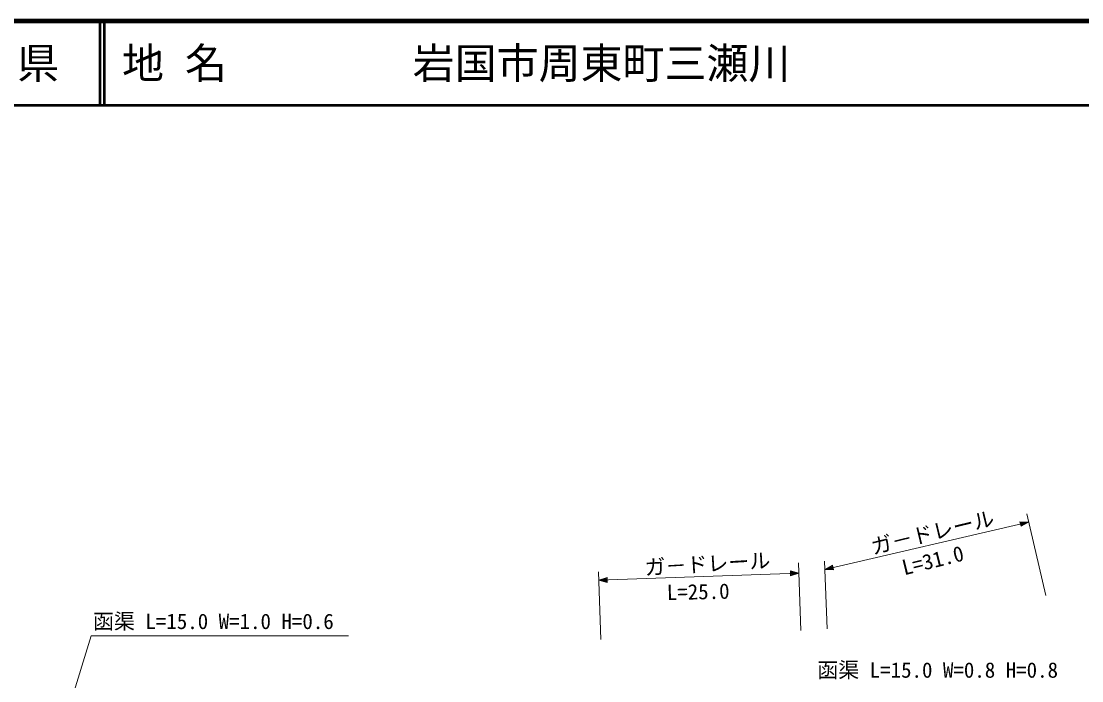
# Model space of a CAD drawing. Units: millimetres, scale not verified. Extents: x 40000 to 680000, y 20000 to 380000.
# Drawn here: x 358362 to 484756, y 301446 to 380000 of the extents above; entities that cross this region are included whole.
import ezdxf
from ezdxf.enums import TextEntityAlignment as Align

# ---------------------------------------------------------------- set-up
doc = ezdxf.new("R2010")
doc.units = ezdxf.units.MM
doc.header["$LTSCALE"] = 1000
for name, color, linetype, lineweight in [('S-STR-HTXT', 7, 'Continuous', 13), ('S-TTL', 2, 'Continuous', 140), ('S-TTL-LINE', 7, 'Continuous', 50)]:
    doc.layers.add(name, color=color, linetype=linetype, lineweight=lineweight)
doc.layers.add('S-TTL-TXT', color=7, linetype='Continuous')
doc.styles.add('ＭＳ ゴシック', font='')
doc.styles.get('ＭＳ ゴシック').set_extended_font_data('MS Gothic')

msp = doc.modelspace()

# ---------------------------------------------------------------- linework, layer by layer
at = {"layer": 'S-STR-HTXT'}
for p, q in [((478197, 321322), (480460, 311606)), ((454139, 314701), (478423, 320349)), ((477513, 319850), (477386, 320395)), ((477386, 320395), (478423, 320349)), ((477534, 319937), (477443, 320326)), ((477443, 320326), (478151, 320286)), ((477555, 320024), (477500, 320257)), ((477500, 320257), (477995, 320249)), ((478423, 320349), (477513, 319850)), ((478151, 320286), (477534, 319937)), ((477995, 320249), (477555, 320024)), ((477557, 320189), (477761, 320195)), ((477575, 320111), (477557, 320189)), ((477761, 320195), (477575, 320111)), ((450996, 315511), (451288, 307445)), ((454104, 315679), (454397, 307613)), ((454139, 314701), (455050, 315200)), ((454412, 314765), (455029, 315113)), ((455119, 314724), (454412, 314765)), ((454568, 314801), (455008, 315026)), ((455062, 314793), (454568, 314801)), ((454801, 314855), (454987, 314939)), ((455005, 314862), (454801, 314855)), ((454987, 314939), (455005, 314862)), ((455008, 315026), (455062, 314793)), ((455029, 315113), (455119, 314724)), ((455050, 315200), (455177, 314655)), ((427446, 306346), (427153, 314412)), ((427190, 313413), (451040, 314278)), ((427190, 313413), (428179, 313729)), ((427469, 313424), (428141, 313648)), ((427629, 313429), (428104, 313567)), ((427869, 313438), (428067, 313485)), ((428067, 313485), (428070, 313405)), ((428104, 313567), (428113, 313327)), ((428141, 313648), (428156, 313249)), ((428179, 313729), (428199, 313170)), ((450051, 313962), (450031, 314521)), ((450031, 314521), (451040, 314278)), ((451040, 314278), (450051, 313962)), ((450088, 314043), (450074, 314443)), ((450074, 314443), (450761, 314268)), ((450761, 314268), (450088, 314043)), ((450126, 314125), (450117, 314364)), ((450117, 314364), (450601, 314262)), ((450601, 314262), (450126, 314125)), ((450163, 314206), (450160, 314286)), ((450160, 314286), (450361, 314253)), ((450361, 314253), (450163, 314206)), ((455177, 314655), (454139, 314701)), ((428199, 313170), (427190, 313413)), ((428156, 313249), (427469, 313424)), ((428113, 313327), (427629, 313429)), ((428070, 313405), (427869, 313438)), ((358414, 279632), (366682, 306816)), ((366682, 306816), (397356, 306816))]:
    msp.add_line(p, q, dxfattribs=at)
at = {"layer": 'S-TTL'}
msp.add_line((680000, 380000), (40000, 380000), dxfattribs=at)
at = {"layer": 'S-TTL-LINE'}
for p, q in [((367750, 380000), (367750, 370000)), ((368250, 380000), (368250, 370000)), ((40000, 370000), (680000, 370000))]:
    msp.add_line(p, q, dxfattribs=at)

# ---------------------------------------------------------------- texts
at = {"layer": 'S-STR-HTXT', "style": 'ＭＳ ゴシック'}
for s, rotation, p in [('ガ－ドレール', 13.589, (460023, 315940)), ('L=31.0', 13.889, (463727, 313472)), ('ガ－ドレール', 3.397, (432737, 313472)), ('L=25.0', 1.199, (435329, 310511))]:
    msp.add_text(s, height=1833, rotation=rotation, dxfattribs=at).set_placement(p, align=Align.BOTTOM_LEFT)
for s, p in [('函渠 L=15.0 W=1.0 H=0.6', (366916, 307057)), ('函渠 L=15.0 W=0.8 H=0.8', (453232, 301259))]:
    msp.add_text(s, height=1833, dxfattribs=at).set_placement(p, align=Align.BOTTOM_LEFT)
at = {"layer": 'S-TTL-TXT', "style": 'ＭＳ ゴシック'}
msp.add_text('山\u3000口\u3000県', height=3666, dxfattribs=at).set_placement((350375, 375000), align=Align.MIDDLE_CENTER)
for s, p in [('地 名', (370380, 375000)), ('岩国市周東町三瀬川', (405024, 375000))]:
    msp.add_text(s, height=3666, dxfattribs=at).set_placement(p, align=Align.MIDDLE_LEFT)

doc.saveas('drawing.dxf')
